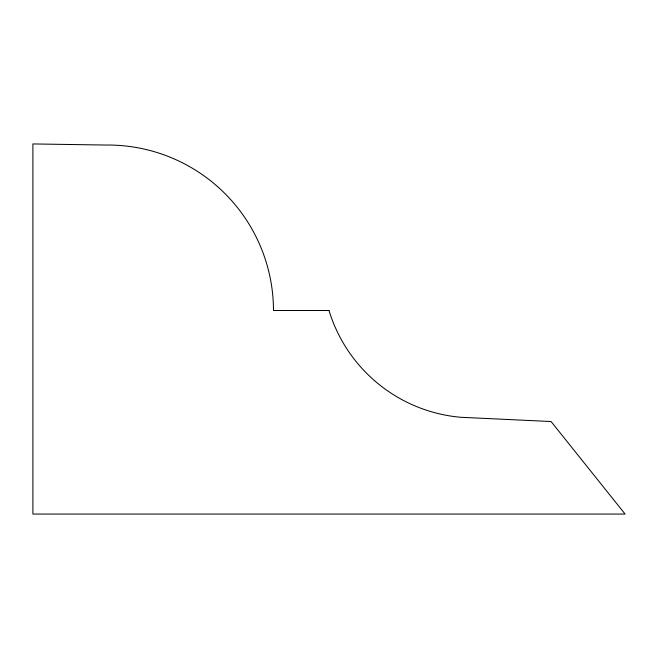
<?xml version="1.0" encoding="UTF-8"?>
<svg xmlns="http://www.w3.org/2000/svg" width="658" height="658" viewBox="0 0 658 658"><rect width="100%" height="100%" fill="white"/><g stroke="black" fill="none" stroke-linecap="round" stroke-linejoin="round"><path stroke-width="0.99" d="M329 310.494L273.481 310.494A165.717 165.717 0 0 0 105.65 145.04L32.9 143.938L32.9 514.062L625.1 514.062L551.075 421.531L460.641 417.271A151.587 151.587 0 0 1 329 310.494"/></g></svg>
